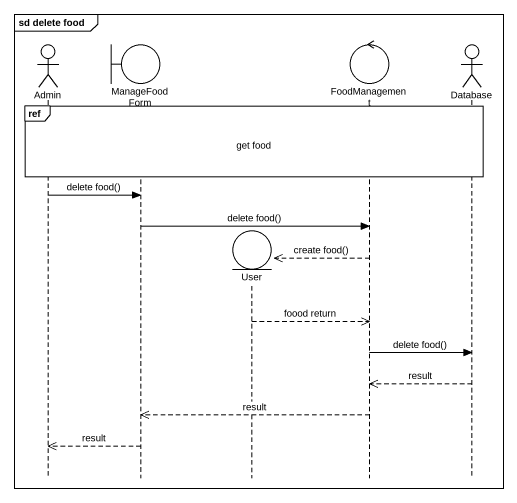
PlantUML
@startuml
mainframe sd delete food
hide footbox
actor Admin
boundary ManageFoodForm
entity User
control FoodManagement
actor "Database" as Database_

ref over Admin, ManageFoodForm, User, FoodManagement, Database_ : get food
Admin -> ManageFoodForm : delete food()
ManageFoodForm -> FoodManagement : delete food()
FoodManagement -->> User ** : create food()
User -->> FoodManagement : foood return
FoodManagement -> Database_ : delete food()
Database_ -->> FoodManagement : result
FoodManagement -->> ManageFoodForm : result
ManageFoodForm -->> Admin : result
@enduml
